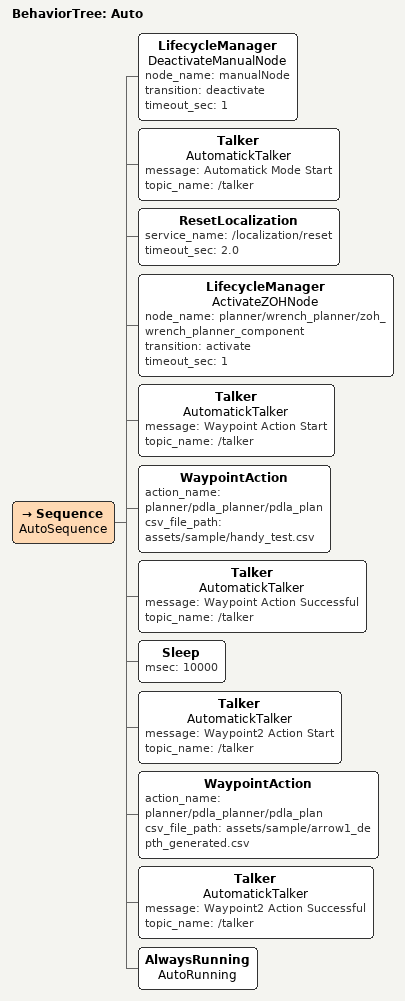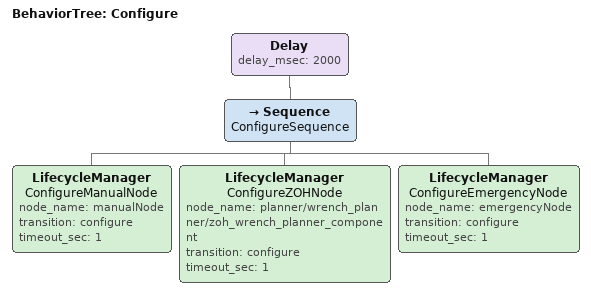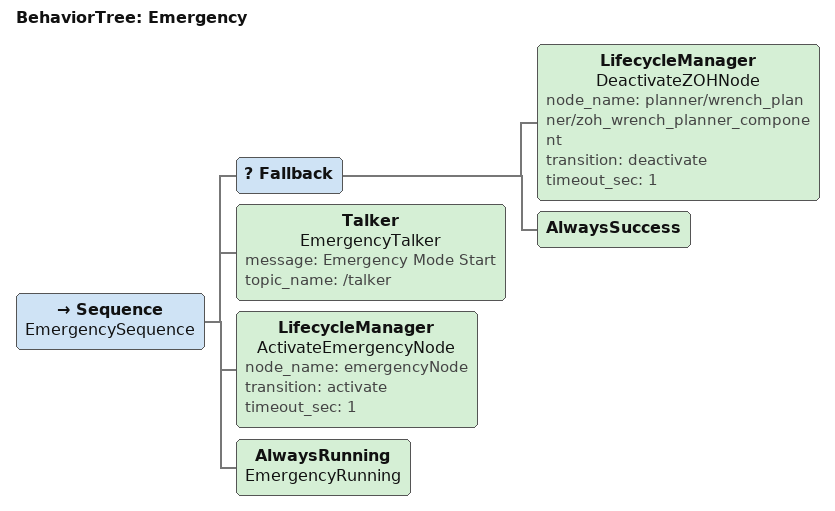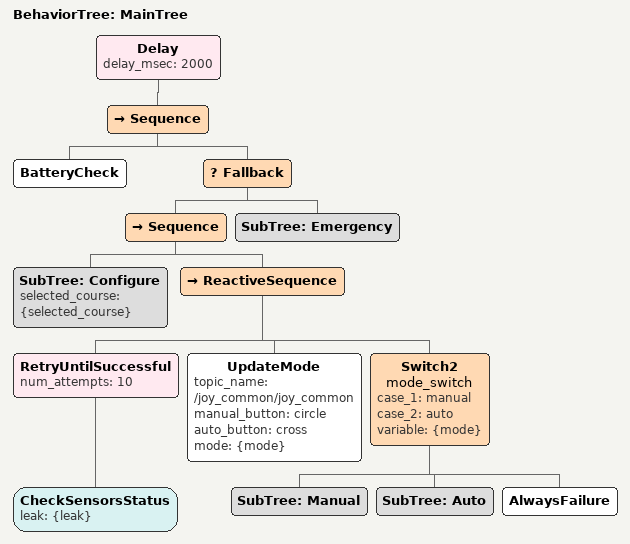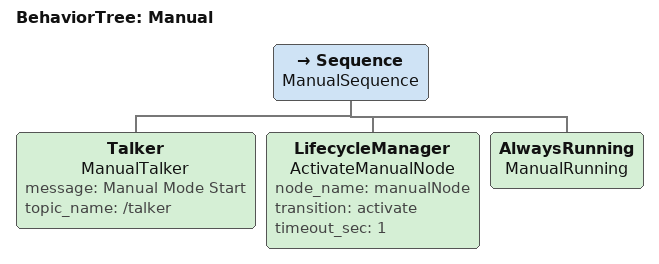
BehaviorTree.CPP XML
<?xml version="1.0" encoding="UTF-8"?>
<root BTCPP_format="4"
      main_tree_to_execute="MainTree">
  <BehaviorTree ID="Auto">
    <Sequence name="AutoSequence">
      <LifecycleManager name="DeactivateManualNode"
                        node_name="manualNode"
                        transition="deactivate"
                        timeout_sec="1"/>
      <Talker name="AutomatickTalker"
              message="Automatick Mode Start"
              topic_name="/talker"/>
      <ResetLocalization service_name="/localization/reset"
                         timeout_sec="2.0"/>
      <LifecycleManager name="ActivateZOHNode"
                        node_name="planner/wrench_planner/zoh_wrench_planner_component"
                        transition="activate"
                        timeout_sec="1"/>
      <Talker name="AutomatickTalker"
              message="Waypoint Action Start"
              topic_name="/talker"/>
      <WaypointAction action_name="planner/pdla_planner/pdla_plan"
                      csv_file_path="assets/sample/handy_test.csv"/>
      <Talker name="AutomatickTalker"
              message="Waypoint Action Successful"
              topic_name="/talker"/>
      <Sleep msec="10000"/>
      <Talker name="AutomatickTalker"
              message="Waypoint2 Action Start"
              topic_name="/talker"/>
      <WaypointAction action_name="planner/pdla_planner/pdla_plan"
                      csv_file_path="assets/sample/arrow1_depth_generated.csv"/>
      <Talker name="AutomatickTalker"
              message="Waypoint2 Action Successful"
              topic_name="/talker"/>
      <AlwaysRunning name="AutoRunning"/>
    </Sequence>
  </BehaviorTree>

  <BehaviorTree ID="Configure">
    <Delay delay_msec="2000">
      <Sequence name="ConfigureSequence">
        <LifecycleManager name="ConfigureManualNode"
                          node_name="manualNode"
                          transition="configure"
                          timeout_sec="1"/>
        <LifecycleManager name="ConfigureZOHNode"
                          node_name="planner/wrench_planner/zoh_wrench_planner_component"
                          transition="configure"
                          timeout_sec="1"/>
        <LifecycleManager name="ConfigureEmergencyNode"
                          node_name="emergencyNode"
                          transition="configure"
                          timeout_sec="1"/>
      </Sequence>
    </Delay>
  </BehaviorTree>

  <BehaviorTree ID="Emergency">
    <Sequence name="EmergencySequence">
      <Fallback>
        <LifecycleManager name="DeactivateZOHNode"
                          node_name="planner/wrench_planner/zoh_wrench_planner_component"
                          transition="deactivate"
                          timeout_sec="1"/>
        <AlwaysSuccess/>
      </Fallback>
      <Talker name="EmergencyTalker"
              message="Emergency Mode Start"
              topic_name="/talker"/>
      <LifecycleManager name="ActivateEmergencyNode"
                        node_name="emergencyNode"
                        transition="activate"
                        timeout_sec="1"/>
      <AlwaysRunning name="EmergencyRunning"/>
    </Sequence>
  </BehaviorTree>

  <BehaviorTree ID="MainTree">
    <Delay delay_msec="2000">
      <Sequence>
        <BatteryCheck/>
        <Fallback>
          <Sequence>
            <SubTree ID="Configure"
                     selected_course="{selected_course}"/>
            <ReactiveSequence>
              <RetryUntilSuccessful num_attempts="10">
                <CheckSensorsStatus leak="{leak}"/>
              </RetryUntilSuccessful>
              <UpdateMode topic_name="/joy_common/joy_common"
                          manual_button="circle"
                          auto_button="cross"
                          mode="{mode}"/>
              <Switch2 name="mode_switch"
                       case_1="manual"
                       case_2="auto"
                       variable="{mode}">
                <SubTree ID="Manual"/>
                <SubTree ID="Auto"/>
                <AlwaysFailure/>
              </Switch2>
            </ReactiveSequence>
          </Sequence>
          <SubTree ID="Emergency"/>
        </Fallback>
      </Sequence>
    </Delay>
  </BehaviorTree>

  <BehaviorTree ID="Manual">
    <Sequence name="ManualSequence">
      <Talker name="ManualTalker"
              message="Manual Mode Start"
              topic_name="/talker"/>
      <LifecycleManager name="ActivateManualNode"
                        node_name="manualNode"
                        transition="activate"
                        timeout_sec="1"/>
      <AlwaysRunning name="ManualRunning"/>
    </Sequence>
  </BehaviorTree>

</root>
